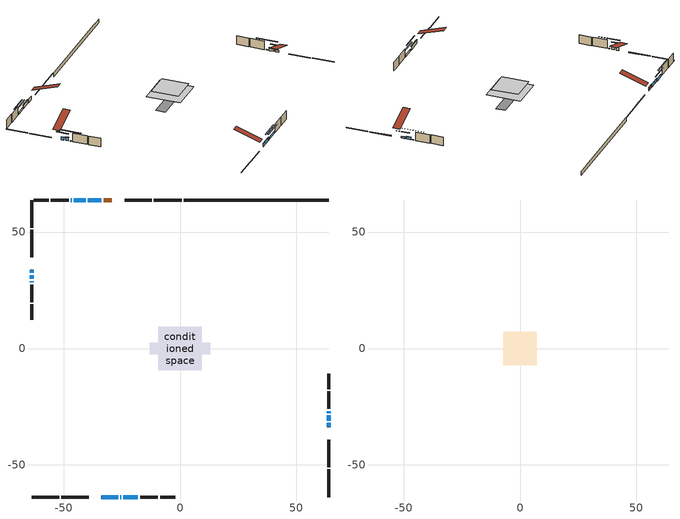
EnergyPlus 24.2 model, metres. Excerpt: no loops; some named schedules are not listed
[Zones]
conditioned space
 floor outside (Floor1 construction): -3.36,-3.36 -3.36,3.36 3.36,3.36 3.36,-3.36 z1.07
 floor adiabatic (AdiabaticFloorConstruction): -9.31,-9.31 -9.31,9.31 9.31,9.31 9.31,-9.31 z3.51
 floor foundation (Slab1 construction): -13.01,-2.53 -13.01,2.53 13.01,2.53 13.01,-2.53 z-1.22
 wall outside (RimJoist1 construction): 0.66,63.77 -11.23,63.77 / -63.77,-63.77 -51.88,-63.77 / -63.77,63.77 -63.77,51.88 / 63.77,-63.77 63.77,-51.88 z1.07:1.37
 wall outside (RimJoist2 construction): -12.16,63.77 -23.82,63.77 / -50.95,-63.77 -39.29,-63.77 / -63.77,50.95 -63.77,39.29 / 63.77,-50.95 63.77,-39.29 z1.07:1.37
 wall outside (AdiabaticWallConstruction 1): -29.4,63.77 -32.83,63.77 z1.07:3.1
 wall outside (AdiabaticWallConstruction): 63.77,-33.71 63.77,-31.9 z1.07:2.13; -63.77,33.71 -63.77,32.43 z1.07:2.56; 63.77,-30.97 63.77,-28.72 z1.07:2.38; -33.76,63.77 -39.53,63.77 z1.07:2.75; -33.71,-63.77 -26.53,-63.77 z1.07:2.74; -63.77,31.5 -63.77,29.91 z1.07:2.92; 63.77,-27.79 63.77,-26.9 / -63.77,28.98 -63.77,28.39 z1.07:1.41; -40.46,63.77 -45.64,63.77 z1.07:2.28; -46.57,63.77 -46.87,63.77 / -25.6,-63.77 -25.3,-63.77 z1.07:1.42; -24.38,-63.77 -18.05,-63.77 z1.07:2.3
 wall outside (Wall1 construction): -47.79,63.77 -55.43,63.77 / -17.12,-63.77 -9.49,-63.77 / -63.77,27.46 -63.77,19.83 / 63.77,-25.98 63.77,-18.35 z1.07:5.95
 wall outside (Wall2 construction): -56.35,63.77 -62.84,63.77 / -8.56,-63.77 -2.08,-63.77 / -63.77,18.9 -63.77,12.42 / 63.77,-17.42 63.77,-10.93 z1.07:5.95
 wall foundation (FoundationWall1 construction): 1.59,63.77,-1.22 1.59,63.77,1.07 57.55,63.77,1.07 57.55,63.77,0.96 63.77,63.77,0.96 63.77,63.77,-1.22
 window (WindowConstruction): 63.77,-33.71 63.77,-31.9 z1.07:2.12
 window (WindowConstruction 3): -63.77,33.71 -63.77,32.43 z1.07:2.56
 window (WindowConstruction 4): 63.77,-30.97 63.77,-28.72 z1.07:2.38
 window (WindowConstruction 5): -33.76,63.77 -39.53,63.77 z1.07:2.75
 window (WindowConstruction 6): -33.71,-63.77 -26.53,-63.77 z1.07:2.74
 window (WindowConstruction 7): -63.77,31.5 -63.77,29.91 z1.07:2.92
 window (WindowConstruction 8): 63.77,-27.79 63.77,-26.91 z1.07:1.41
 window (WindowConstruction 1): -40.46,63.77 -45.64,63.77 z1.07:2.28
 window (WindowConstruction 9): -46.57,63.77 -46.86,63.77 z1.07:1.41
 window (WindowConstruction 10): -25.6,-63.77 -25.31,-63.77 z1.07:1.41
 window (WindowConstruction 11): -63.77,28.98 -63.77,28.39 z1.07:1.41
 window (WindowConstruction 2): -24.38,-63.77 -18.05,-63.77 z1.07:2.3
 door (Door): -29.4,63.77 -32.83,63.77 z1.07:3.1
 ceiling adiabatic (AdiabaticFloorConstruction): 9.31,-9.31 9.31,9.31 -9.31,9.31 -9.31,-9.31 z3.51
attic - vented
 floor to conditioned space (Floor2 construction Reversed): -7.25,-7.25 -7.25,7.25 7.25,7.25 7.25,-7.25 z5.95
 roof outside (Roof1 construction): -28.47,63.77,5.95 -28.47,49.63,10.66 -24.75,49.63,10.66 -24.75,63.77,5.95; -34.64,-63.77,5.95 -34.64,-49.63,10.66 -38.36,-49.63,10.66 -38.36,-63.77,5.95; -63.77,34.64,5.95 -49.63,34.64,10.66 -49.63,38.36,10.66 -63.77,38.36,5.95; 63.77,-34.64,5.95 49.63,-34.64,10.66 49.63,-38.36,10.66 63.77,-38.36,5.95
shading: 63.77,-29.26 63.77,-36.35 64.18,-36.35 64.18,-29.26 z4.76; -63.77,29.79 -63.77,36.35 -64.18,36.35 -64.18,29.79 z5.2; 63.77,-28.52 63.77,-31.17 64.18,-31.17 64.18,-28.52 z2.58; -39.73,63.77 -33.56,63.77 -33.56,64.18 -39.73,64.18 z2.95; -26.33,-63.77 -33.91,-63.77 -33.91,-64.18 -26.33,-64.18 z2.94; -63.77,29.71 -63.77,31.7 -64.18,31.7 -64.18,29.71 z3.12; 63.77,-21.53 63.77,-33.17 64.18,-33.17 64.18,-21.53 z6.79; -48.28,63.77 -37.82,63.77 -37.82,64.18 -48.28,64.18 z4.92; -52.24,63.77 -41.19,63.77 -41.19,64.18 -52.24,64.18 z6.79; -19.93,-63.77 -30.98,-63.77 -30.98,-64.18 -19.93,-64.18 z6.79; -63.77,23.01 -63.77,34.36 -64.18,34.36 -64.18,23.01 z6.79; -15.41,-63.77 -27.02,-63.77 -27.02,-64.18 -15.41,-64.18 z4.94
[Building]
Building 1: Terrain=Suburbs
[Site:Location]
Toronto Intl AP_ON: Latitude {deg}=43.68; Longitude {deg}=-79.63; Time Zone {hr}=-5; Elevation {m}=173; Keep Site Location Information=Yes
[Site:GroundTemperature:Shallow]
4.59119, 2.66285, 2.50842, 3.42352, 7.09712, 10.7536, 13.9236, 15.9317, 16.1023, 14.4691, 11.3799, 7.83558
[Site:WaterMainsTemperature]
Calculation Method=Schedule; Temperature Schedule=mains temperature schedule
[Material] Roughness=Rough; Thermal Absorptance=0.9
Name | Thickness {m} | Conductivity {W/m-K} | Density {kg/m3} | Specific Heat {J/kg-K} | Solar Absorptance | Visible Absorptance
asphalt or fiberglass shingles | 0.00635 | 0.162714 | 1121.4 | 1465.45 | 0.4 | 0.4
ceiling loosefill ins | 0.169333 | 0.0480833 | 16.02 | 1046.75 | 0.7 | 0.7
ceiling stud and cavity | 0.1397 | 0.136788 | 65.682 | 1177.47 | 0.7 | 0.7
concrete 4.0 in. | 0.1016 | 1.803125 | 2242.8 | 837.4 | 0.7 | 0.7
concrete 8.0 in. | 0.2032 | 1.803125 | 2242.8 | 837.4 | 0.7 | 0.7
door material | 0.04445 | 0.053851 | 512.64 | 1214.23 | 0.7 | 0.7
exterior vertical ins | 0.0457286 | 0.029427 | 32.04 | 1214.23 | 0.7 | 0.7
floor covering | 0.0127 | 0.0433444 | 54.468 | 1339.84 | 0.6 | 0.6
floor rigid ins | 0.103632 | 0.029427 | 32.04 | 1214.23 | 0.7 | 0.7
floor rigid ins 1; wall rigid ins 1 | 0.512978 | 0.029427 | 32.04 | 1214.23 | 0.7 | 0.7
floor stud and cavity | 0.1397 | 0.1429 | 92.3553 | 1139.71 | 0.7 | 0.7
floor stud and cavity 1 | 0.1397 | 1.75129 | 37.0049 | 1207.88 | 0.7 | 0.7
furniture material conditioned space 1 | 0.1524 | 0.115458 | 640.8 | 1214.23 | 0.6 | 0.6
gypsum board | 0.0127 | 0.160291 | 801 | 837.4 | 0.6 | 0.6
gypsum board 1 | 0.0127 | 0.160291 | 801 | 837.4 | 0.7 | 0.7
osb sheathing 0.5 in. | 0.0127 | 0.115458 | 512.64 | 1214.23 | 0.7 | 0.7
osb sheathing 0.75 in. | 0.01905 | 0.115458 | 512.64 | 1214.23 | 0.7 | 0.7
osb sheathing 2.0 in. | 0.0508 | 0.115458 | 512.64 | 1214.23 | 0.7 | 0.7
rim joist rigid ins; wall rigid ins | 0.051816 | 0.029427 | 32.04 | 1214.23 | 0.7 | 0.7
rim joist stud and cavity | 0.0508 | 0.0451784 | 125.044 | 1163.47 | 0.6 | 0.6
rim joist stud and cavity 1 | 0.0508 | 0.0346098 | 125.044 | 1163.47 | 0.6 | 0.6
wall stud and cavity | 0.1397 | 0.152869 | 139.0536 | 1170.24 | 0.7 | 0.7
wall stud and cavity 1 | 0.1397 | 0.155567 | 139.0536 | 1170.24 | 0.7 | 0.7
wall stud and cavity 2 | 0.0889 | 0.380278 | 52.3479 | 1209.89 | 0.7 | 0.7
wall stud and cavity 3 | 0.0889 | 0.391764 | 83.0341 | 1211.67 | 0.7 | 0.7
wood siding | 0.0254 | 0.102417 | 544.68 | 1172.36 | 0.4 | 0.4
wood siding 1; wood siding 2; wood siding 3 | 0.0254 | 0.102417 | 544.68 | 1172.36 | 0.7 | 0.7
[WindowMaterial:SimpleGlazingSystem]
Name | U-Factor {W/m2-K} | Solar Heat Gain Coefficient
WindowMaterial | 2.94348 | 0.64
WindowMaterial 1 | 2.92871 | 0.66
WindowMaterial 2 | 2.927009 | 0.66
WindowMaterial 3 | 2.90941 | 0.68
WindowMaterial 4 | 2.921331 | 0.67
WindowMaterial 5 | 2.89919 | 0.69
WindowMaterial 6 | 2.89181 | 0.69
WindowMaterial 7 | 3.07123 | 0.43
[Construction]
AdiabaticFloorConstruction: floor stud and cavity 1, floor rigid ins 1, osb sheathing 0.75 in., floor covering
AdiabaticWallConstruction: wood siding 2, wall rigid ins 1, wall stud and cavity 2, gypsum board
AdiabaticWallConstruction 1: wood siding 3, wall rigid ins 1, wall stud and cavity 2, gypsum board
Door: door material
Floor1 construction: floor stud and cavity, floor rigid ins, osb sheathing 0.75 in., floor covering
Floor2 construction Reversed: gypsum board, ceiling stud and cavity, ceiling loosefill ins
FoundationWall1 construction: concrete 8.0 in., gypsum board 1
furniture construction conditioned space 1: furniture material conditioned space 1
PartitionWallConstruction: gypsum board, wall stud and cavity 3, gypsum board
RimJoist1 construction: wood siding 1, osb sheathing 2.0 in., rim joist stud and cavity
RimJoist2 construction: wood siding 1, rim joist rigid ins, osb sheathing 2.0 in., rim joist stud and cavity 1
Roof1 construction: asphalt or fiberglass shingles
Slab1 construction: concrete 4.0 in.
Wall1 construction: wood siding, wall rigid ins, osb sheathing 0.5 in., wall stud and cavity, gypsum board
Wall2 construction: wood siding, wall rigid ins, osb sheathing 0.5 in., wall stud and cavity 1, gypsum board
WindowConstruction: WindowMaterial
WindowConstruction 1: WindowMaterial 1
WindowConstruction 10; WindowConstruction 11; WindowConstruction 8; WindowConstruction 9: WindowMaterial 7
WindowConstruction 2: WindowMaterial 2
WindowConstruction 3: WindowMaterial 3
WindowConstruction 4: WindowMaterial 4
WindowConstruction 5; WindowConstruction 6: WindowMaterial 5
WindowConstruction 7: WindowMaterial 6
[Zone] Multiplier=1; Part of Total Floor Area=Yes
Name | Volume {m3}
attic - vented | 160.986
conditioned space | 1271.1
[Space]
Name | Zone | Volume {m3}
attic - vented 1 | attic - vented | 160.986
conditioned space 1 | conditioned space | 1271.1
[ZoneInfiltration:EffectiveLeakageArea]
infil attic - vented 1: Zone or Space=attic - vented 1; Schedule=Always On Discrete; Effective Air Leakage Area {cm2}=8711.17; Stack Coefficient=0.000327574; Wind Coefficient=1.22285e-05
[ZoneMixing]
whole house fan mix: Zone or Space=attic - vented; Schedule=Always On Continuous; Design Flow Rate Calculation Method=Flow/Zone; Design Flow Rate {m3/s}=0; Source Zone or Space=conditioned space
[SurfaceProperty:ExposedFoundationPerimeter]
Slab1: Exposed Perimeter Calculation Method=TotalExposedPerimeter; Total Exposed Perimeter {m}=62.18
[InternalMass] Zone or ZoneList=conditioned space; Space or SpaceList=conditioned space 1
Name | Construction | Surface Area {m2}
furniture mass conditioned space 1 | furniture construction conditioned space 1 | 209.588
partition wall mass | PartitionWallConstruction | 523.97
[Lights]
interior lighting: Zone or ZoneList or Space or SpaceList=conditioned space 1; Schedule=interior lighting schedule; Design Level Calculation Method=LightingLevel; Lighting Level {W}=343.2; Return Air Fraction=0; Fraction Radiant=0.6; Fraction Visible=0.2; Fraction Replaceable=1
[People]
occupants: Zone or ZoneList or Space or SpaceList=conditioned space 1; Number of People Schedule=occupants schedule; Number of People Calculation Method=People; Number of People=3; Fraction Radiant=0.314171; Sensible Heat Fraction=0.56303; Activity Level Schedule=occupants activity schedule; Carbon Dioxide Generation Rate {m3/s-W}=0; Enable ASHRAE 55 Comfort Warnings=No; Mean Radiant Temperature Calculation Type=EnclosureAveraged
[ElectricEquipment] Zone or ZoneList or Space or SpaceList=conditioned space 1; Design Level Calculation Method=EquipmentLevel
Name | Schedule | Design Level {W} | Fraction Latent | Fraction Radiant | Fraction Lost
clothes dryer | clothes dryer schedule | 140.772 | 0.015 | 0.081 | 0.85
clothes washer | clothes washer schedule | 32.1985 | 0.03 | 0.162 | 0.7
cooking range | cooking range schedule | 215.147 | 0.08 | 0.432 | 0.2
dishwasher | dishwasher schedule | 66.8632 | 0.3 | 0.18 | 0.4
fridge | fridge schedule | 72.9452 | 0 | 0.6 | 0
mech vent house fan | mech vent house fan schedule | 0 | 0 | 0 | 1
mech vent house fan cfis | mech vent house fan cfis schedule | 0 | 0 | 0 | 0
misc plug loads | misc plug loads schedule | 494.7 | 0.045 | 0.513 | 0.1
whole house fan | Always On Discrete | 0 | 0 | 0 | 1
[OtherEquipment] Zone or ZoneList or Space or SpaceList=conditioned space 1; Design Level Calculation Method=EquipmentLevel
Name | Fuel Type | Schedule | Design Level {W} | Fraction Latent | Fraction Radiant | Fraction Lost
clothes dryer 1 | Electricity | clothes dryer schedule | 0 | 0.015 | 0.081 | 0.85
cooking range 1 | Electricity | cooking range schedule | 0 | 0.08 | 0.432 | 0.2
general water use latent | None | general water use schedule | 62.594 | 1 | 0 | 0
general water use sensible | None | general water use schedule | -61.6891 | 0 | 0.6 | 0
mech vent house fan latent load | None | Always On Discrete | 0 | 1 | 0 | 0
mech vent house fan sensible load | None | Always On Discrete | 0 | 0 | 0 | 0
water heater energy adjustment1 | NaturalGas | Always On Discrete | 0.01 | 0 | 0 | 1
[ZoneInfiltration:DesignFlowRate] Zone or ZoneList or Space or SpaceList=conditioned space 1; Schedule=Always On Discrete; Design Flow Rate Calculation Method=Flow/Zone; Design Flow Rate {m3/s}=0
infil flow; natural vent flow; whole house fan flow
[Foundation:Kiva]
Foundation Kiva 1: Initial Indoor Air Temperature {C}=18; Wall Height Above Grade {m}=1.07; Wall Depth Below Slab {m}=0.2032; Custom Block Material Name 1=exterior vertical ins; Custom Block Depth 1 {m}=2.28999; Custom Block X Position 1 {m}=0.2159; Custom Block Z Position 1 {m}=0
[Foundation:Kiva:Settings]
Soil Conductivity {W/m-K}=0.849921; Soil Density {kg/m3}=1842.3; Soil Specific Heat {J/kg-K}=418.7; Ground Solar Absorptivity=0.9; Ground Thermal Absorptivity=0.9; Ground Surface Roughness {m}=0.03; Far-Field Width {m}=40; Deep-Ground Boundary Condition=ZeroFlux; Deep-Ground Depth {m}=40; Minimum Cell Dimension {m}=0.2; Maximum Cell Growth Coefficient=3; Simulation Timestep=Timestep
[Exterior:Lights]
exterior lighting: Schedule=exterior lighting schedule; Design Level {W}=75.6
[Schedule:Constant]
Name | Hourly Value
Always On Continuous; mech vent house fan schedule; mech vent house fan cfis schedule; Always On Discrete | 1
occupants activity schedule | 117.228
fridge schedule | 0
[Schedule:Week:Daily]
interior lighting schedule Week Rule - Jan1-Jan27: interior lighting schedule day, interior lighting schedule day, interior lighting schedule day, interior lighting schedule day, interior lighting schedule day, interior lighting schedule day, interior lighting schedule day, interior lighting schedule default day, interior lighting schedule default day, interior lighting schedule default day, interior lighting schedule default day, interior lighting schedule default day
interior lighting schedule Week Rule - Jan28-Feb3: interior lighting schedule day, interior lighting schedule day, interior lighting schedule day, interior lighting schedule day, interior lighting schedule day 1, interior lighting schedule day 1, interior lighting schedule day 1, interior lighting schedule default day, interior lighting schedule default day, interior lighting schedule default day, interior lighting schedule default day, interior lighting schedule default day
interior lighting schedule Week Rule - Feb4-Feb24: interior lighting schedule day 1, interior lighting schedule day 1, interior lighting schedule day 1, interior lighting schedule day 1, interior lighting schedule day 1, interior lighting schedule day 1, interior lighting schedule day 1, interior lighting schedule default day, interior lighting schedule default day, interior lighting schedule default day, interior lighting schedule default day, interior lighting schedule default day
interior lighting schedule Week Rule - Feb25-Mar3: interior lighting schedule day 1, interior lighting schedule day 1, interior lighting schedule day 1, interior lighting schedule day 1, interior lighting schedule day 2, interior lighting schedule day 2, interior lighting schedule day 2, interior lighting schedule default day, interior lighting schedule default day, interior lighting schedule default day, interior lighting schedule default day, interior lighting schedule default day
interior lighting schedule Week Rule - Mar4-Mar31: interior lighting schedule day 2, interior lighting schedule day 2, interior lighting schedule day 2, interior lighting schedule day 2, interior lighting schedule day 2, interior lighting schedule day 2, interior lighting schedule day 2, interior lighting schedule default day, interior lighting schedule default day, interior lighting schedule default day, interior lighting schedule default day, interior lighting schedule default day
interior lighting schedule Week Rule - Apr1-Apr28: interior lighting schedule day 3, interior lighting schedule day 3, interior lighting schedule day 3, interior lighting schedule day 3, interior lighting schedule day 3, interior lighting schedule day 3, interior lighting schedule day 3, interior lighting schedule default day, interior lighting schedule default day, interior lighting schedule default day, interior lighting schedule default day, interior lighting schedule default day
interior lighting schedule Week Rule - Apr29-May5: interior lighting schedule day 3, interior lighting schedule day 3, interior lighting schedule day 4, interior lighting schedule day 4, interior lighting schedule day 4, interior lighting schedule day 4, interior lighting schedule day 4, interior lighting schedule default day, interior lighting schedule default day, interior lighting schedule default day, interior lighting schedule default day, interior lighting schedule default day
interior lighting schedule Week Rule - May6-May26: interior lighting schedule day 4, interior lighting schedule day 4, interior lighting schedule day 4, interior lighting schedule day 4, interior lighting schedule day 4, interior lighting schedule day 4, interior lighting schedule day 4, interior lighting schedule default day, interior lighting schedule default day, interior lighting schedule default day, interior lighting schedule default day, interior lighting schedule default day
interior lighting schedule Week Rule - May27-Jun2: interior lighting schedule day 4, interior lighting schedule day 4, interior lighting schedule day 4, interior lighting schedule day 4, interior lighting schedule day 4, interior lighting schedule day 5, interior lighting schedule day 5, interior lighting schedule default day, interior lighting schedule default day, interior lighting schedule default day, interior lighting schedule default day, interior lighting schedule default day
interior lighting schedule Week Rule - Jun3-Jun30: interior lighting schedule day 5, interior lighting schedule day 5, interior lighting schedule day 5, interior lighting schedule day 5, interior lighting schedule day 5, interior lighting schedule day 5, interior lighting schedule day 5, interior lighting schedule default day, interior lighting schedule default day, interior lighting schedule default day, interior lighting schedule default day, interior lighting schedule default day
interior lighting schedule Week Rule - Jul1-Jul28: interior lighting schedule day 6, interior lighting schedule day 6, interior lighting schedule day 6, interior lighting schedule day 6, interior lighting schedule day 6, interior lighting schedule day 6, interior lighting schedule day 6, interior lighting schedule default day, interior lighting schedule default day, interior lighting schedule default day, interior lighting schedule default day, interior lighting schedule default day
interior lighting schedule Week Rule - Jul29-Aug4: interior lighting schedule day 6, interior lighting schedule day 6, interior lighting schedule day 6, interior lighting schedule day 7, interior lighting schedule day 7, interior lighting schedule day 7, interior lighting schedule day 7, interior lighting schedule default day, interior lighting schedule default day, interior lighting schedule default day, interior lighting schedule default day, interior lighting schedule default day
interior lighting schedule Week Rule - Aug5-Aug25: interior lighting schedule day 7, interior lighting schedule day 7, interior lighting schedule day 7, interior lighting schedule day 7, interior lighting schedule day 7, interior lighting schedule day 7, interior lighting schedule day 7, interior lighting schedule default day, interior lighting schedule default day, interior lighting schedule default day, interior lighting schedule default day, interior lighting schedule default day
interior lighting schedule Week Rule - Aug26-Sep1: interior lighting schedule day 7, interior lighting schedule day 7, interior lighting schedule day 7, interior lighting schedule day 7, interior lighting schedule day 7, interior lighting schedule day 7, interior lighting schedule day 8, interior lighting schedule default day, interior lighting schedule default day, interior lighting schedule default day, interior lighting schedule default day, interior lighting schedule default day
interior lighting schedule Week Rule - Sep2-Sep29: interior lighting schedule day 8, interior lighting schedule day 8, interior lighting schedule day 8, interior lighting schedule day 8, interior lighting schedule day 8, interior lighting schedule day 8, interior lighting schedule day 8, interior lighting schedule default day, interior lighting schedule default day, interior lighting schedule default day, interior lighting schedule default day, interior lighting schedule default day
interior lighting schedule Week Rule - Sep30-Oct6: interior lighting schedule day 8, interior lighting schedule day 9, interior lighting schedule day 9, interior lighting schedule day 9, interior lighting schedule day 9, interior lighting schedule day 9, interior lighting schedule day 9, interior lighting schedule default day, interior lighting schedule default day, interior lighting schedule default day, interior lighting schedule default day, interior lighting schedule default day
interior lighting schedule Week Rule - Oct7-Oct27: interior lighting schedule day 9, interior lighting schedule day 9, interior lighting schedule day 9, interior lighting schedule day 9, interior lighting schedule day 9, interior lighting schedule day 9, interior lighting schedule day 9, interior lighting schedule default day, interior lighting schedule default day, interior lighting schedule default day, interior lighting schedule default day, interior lighting schedule default day
interior lighting schedule Week Rule - Oct28-Nov3: interior lighting schedule day 9, interior lighting schedule day 9, interior lighting schedule day 9, interior lighting schedule day 9, interior lighting schedule day 10, interior lighting schedule day 10, interior lighting schedule day 10, interior lighting schedule default day, interior lighting schedule default day, interior lighting schedule default day, interior lighting schedule default day, interior lighting schedule default day
interior lighting schedule Week Rule - Nov4-Nov24: interior lighting schedule day 10, interior lighting schedule day 10, interior lighting schedule day 10, interior lighting schedule day 10, interior lighting schedule day 10, interior lighting schedule day 10, interior lighting schedule day 10, interior lighting schedule default day, interior lighting schedule default day, interior lighting schedule default day, interior lighting schedule default day, interior lighting schedule default day
interior lighting schedule Week Rule - Nov25-Dec1: interior lighting schedule day 10, interior lighting schedule day 10, interior lighting schedule day 10, interior lighting schedule day 10, interior lighting schedule day 10, interior lighting schedule day 10, interior lighting schedule day 11, interior lighting schedule default day, interior lighting schedule default day, interior lighting schedule default day, interior lighting schedule default day, interior lighting schedule default day
interior lighting schedule Week Rule - Dec2-Dec31: interior lighting schedule day 11, interior lighting schedule day 11, interior lighting schedule day 11, interior lighting schedule day 11, interior lighting schedule day 11, interior lighting schedule day 11, interior lighting schedule day 11, interior lighting schedule default day, interior lighting schedule default day, interior lighting schedule default day, interior lighting schedule default day, interior lighting schedule default day
occupants schedule Week Rule - Jan1-Dec31: occupants schedule day, occupants schedule day, occupants schedule day, occupants schedule day, occupants schedule day, occupants schedule day, occupants schedule day, occupants schedule default day, occupants schedule default day, occupants schedule default day, occupants schedule default day, occupants schedule default day
clothes dryer schedule Week Rule - Jan1-Dec31: clothes dryer schedule day, clothes dryer schedule day, clothes dryer schedule day, clothes dryer schedule day, clothes dryer schedule day, clothes dryer schedule day, clothes dryer schedule day, clothes dryer schedule default day, clothes dryer schedule default day, clothes dryer schedule default day, clothes dryer schedule default day, clothes dryer schedule default day
clothes washer schedule Week Rule - Jan1-Dec31: clothes washer schedule day, clothes washer schedule day, clothes washer schedule day, clothes washer schedule day, clothes washer schedule day, clothes washer schedule day, clothes washer schedule day, clothes washer schedule default day, clothes washer schedule default day, clothes washer schedule default day, clothes washer schedule default day, clothes washer schedule default day
cooking range schedule Week Rule - Jan1-Dec31: cooking range schedule day, cooking range schedule day, cooking range schedule day, cooking range schedule day, cooking range schedule day, cooking range schedule day, cooking range schedule day, cooking range schedule default day, cooking range schedule default day, cooking range schedule default day, cooking range schedule default day, cooking range schedule default day
dishwasher schedule Week Rule - Jan1-Dec31: dishwasher schedule day, dishwasher schedule day, dishwasher schedule day, dishwasher schedule day, dishwasher schedule day, dishwasher schedule day, dishwasher schedule day, dishwasher schedule default day, dishwasher schedule default day, dishwasher schedule default day, dishwasher schedule default day, dishwasher schedule default day
misc plug loads schedule Week Rule - Jan1-Dec31: misc plug loads schedule day, misc plug loads schedule day, misc plug loads schedule day, misc plug loads schedule day, misc plug loads schedule day, misc plug loads schedule day, misc plug loads schedule day, misc plug loads schedule default day, misc plug loads schedule default day, misc plug loads schedule default day, misc plug loads schedule default day, misc plug loads schedule default day
general water use schedule Week Rule - Jan1-Dec31: general water use schedule day, general water use schedule day, general water use schedule day, general water use schedule day, general water use schedule day, general water use schedule day, general water use schedule day, general water use schedule default day, general water use schedule default day, general water use schedule default day, general water use schedule default day, general water use schedule default day
exterior lighting schedule Week Rule - Jan1-Jan27: exterior lighting schedule day, exterior lighting schedule day, exterior lighting schedule day, exterior lighting schedule day, exterior lighting schedule day, exterior lighting schedule day, exterior lighting schedule day, exterior lighting schedule default day, exterior lighting schedule default day, exterior lighting schedule default day, exterior lighting schedule default day, exterior lighting schedule default day
exterior lighting schedule Week Rule - Jan28-Feb3: exterior lighting schedule day, exterior lighting schedule day, exterior lighting schedule day, exterior lighting schedule day, exterior lighting schedule day 1, exterior lighting schedule day 1, exterior lighting schedule day 1, exterior lighting schedule default day, exterior lighting schedule default day, exterior lighting schedule default day, exterior lighting schedule default day, exterior lighting schedule default day
exterior lighting schedule Week Rule - Feb4-Feb24: exterior lighting schedule day 1, exterior lighting schedule day 1, exterior lighting schedule day 1, exterior lighting schedule day 1, exterior lighting schedule day 1, exterior lighting schedule day 1, exterior lighting schedule day 1, exterior lighting schedule default day, exterior lighting schedule default day, exterior lighting schedule default day, exterior lighting schedule default day, exterior lighting schedule default day
exterior lighting schedule Week Rule - Feb25-Mar3: exterior lighting schedule day 1, exterior lighting schedule day 1, exterior lighting schedule day 1, exterior lighting schedule day 1, exterior lighting schedule day 2, exterior lighting schedule day 2, exterior lighting schedule day 2, exterior lighting schedule default day, exterior lighting schedule default day, exterior lighting schedule default day, exterior lighting schedule default day, exterior lighting schedule default day
exterior lighting schedule Week Rule - Mar4-Mar31: exterior lighting schedule day 2, exterior lighting schedule day 2, exterior lighting schedule day 2, exterior lighting schedule day 2, exterior lighting schedule day 2, exterior lighting schedule day 2, exterior lighting schedule day 2, exterior lighting schedule default day, exterior lighting schedule default day, exterior lighting schedule default day, exterior lighting schedule default day, exterior lighting schedule default day
exterior lighting schedule Week Rule - Apr1-Apr28: exterior lighting schedule day 3, exterior lighting schedule day 3, exterior lighting schedule day 3, exterior lighting schedule day 3, exterior lighting schedule day 3, exterior lighting schedule day 3, exterior lighting schedule day 3, exterior lighting schedule default day, exterior lighting schedule default day, exterior lighting schedule default day, exterior lighting schedule default day, exterior lighting schedule default day
exterior lighting schedule Week Rule - Apr29-May5: exterior lighting schedule day 3, exterior lighting schedule day 3, exterior lighting schedule day 4, exterior lighting schedule day 4, exterior lighting schedule day 4, exterior lighting schedule day 4, exterior lighting schedule day 4, exterior lighting schedule default day, exterior lighting schedule default day, exterior lighting schedule default day, exterior lighting schedule default day, exterior lighting schedule default day
exterior lighting schedule Week Rule - May6-May26: exterior lighting schedule day 4, exterior lighting schedule day 4, exterior lighting schedule day 4, exterior lighting schedule day 4, exterior lighting schedule day 4, exterior lighting schedule day 4, exterior lighting schedule day 4, exterior lighting schedule default day, exterior lighting schedule default day, exterior lighting schedule default day, exterior lighting schedule default day, exterior lighting schedule default day
exterior lighting schedule Week Rule - May27-Jun2: exterior lighting schedule day 4, exterior lighting schedule day 4, exterior lighting schedule day 4, exterior lighting schedule day 4, exterior lighting schedule day 4, exterior lighting schedule day 5, exterior lighting schedule day 5, exterior lighting schedule default day, exterior lighting schedule default day, exterior lighting schedule default day, exterior lighting schedule default day, exterior lighting schedule default day
exterior lighting schedule Week Rule - Jun3-Jun30: exterior lighting schedule day 5, exterior lighting schedule day 5, exterior lighting schedule day 5, exterior lighting schedule day 5, exterior lighting schedule day 5, exterior lighting schedule day 5, exterior lighting schedule day 5, exterior lighting schedule default day, exterior lighting schedule default day, exterior lighting schedule default day, exterior lighting schedule default day, exterior lighting schedule default day
exterior lighting schedule Week Rule - Jul1-Jul28: exterior lighting schedule day 6, exterior lighting schedule day 6, exterior lighting schedule day 6, exterior lighting schedule day 6, exterior lighting schedule day 6, exterior lighting schedule day 6, exterior lighting schedule day 6, exterior lighting schedule default day, exterior lighting schedule default day, exterior lighting schedule default day, exterior lighting schedule default day, exterior lighting schedule default day
exterior lighting schedule Week Rule - Jul29-Aug4: exterior lighting schedule day 6, exterior lighting schedule day 6, exterior lighting schedule day 6, exterior lighting schedule day 7, exterior lighting schedule day 7, exterior lighting schedule day 7, exterior lighting schedule day 7, exterior lighting schedule default day, exterior lighting schedule default day, exterior lighting schedule default day, exterior lighting schedule default day, exterior lighting schedule default day
exterior lighting schedule Week Rule - Aug5-Aug25: exterior lighting schedule day 7, exterior lighting schedule day 7, exterior lighting schedule day 7, exterior lighting schedule day 7, exterior lighting schedule day 7, exterior lighting schedule day 7, exterior lighting schedule day 7, exterior lighting schedule default day, exterior lighting schedule default day, exterior lighting schedule default day, exterior lighting schedule default day, exterior lighting schedule default day
exterior lighting schedule Week Rule - Aug26-Sep1: exterior lighting schedule day 7, exterior lighting schedule day 7, exterior lighting schedule day 7, exterior lighting schedule day 7, exterior lighting schedule day 7, exterior lighting schedule day 7, exterior lighting schedule day 8, exterior lighting schedule default day, exterior lighting schedule default day, exterior lighting schedule default day, exterior lighting schedule default day, exterior lighting schedule default day
exterior lighting schedule Week Rule - Sep2-Sep29: exterior lighting schedule day 8, exterior lighting schedule day 8, exterior lighting schedule day 8, exterior lighting schedule day 8, exterior lighting schedule day 8, exterior lighting schedule day 8, exterior lighting schedule day 8, exterior lighting schedule default day, exterior lighting schedule default day, exterior lighting schedule default day, exterior lighting schedule default day, exterior lighting schedule default day
exterior lighting schedule Week Rule - Sep30-Oct6: exterior lighting schedule day 8, exterior lighting schedule day 9, exterior lighting schedule day 9, exterior lighting schedule day 9, exterior lighting schedule day 9, exterior lighting schedule day 9, exterior lighting schedule day 9, exterior lighting schedule default day, exterior lighting schedule default day, exterior lighting schedule default day, exterior lighting schedule default day, exterior lighting schedule default day
exterior lighting schedule Week Rule - Oct7-Oct27: exterior lighting schedule day 9, exterior lighting schedule day 9, exterior lighting schedule day 9, exterior lighting schedule day 9, exterior lighting schedule day 9, exterior lighting schedule day 9, exterior lighting schedule day 9, exterior lighting schedule default day, exterior lighting schedule default day, exterior lighting schedule default day, exterior lighting schedule default day, exterior lighting schedule default day
exterior lighting schedule Week Rule - Oct28-Nov3: exterior lighting schedule day 9, exterior lighting schedule day 9, exterior lighting schedule day 9, exterior lighting schedule day 9, exterior lighting schedule day 10, exterior lighting schedule day 10, exterior lighting schedule day 10, exterior lighting schedule default day, exterior lighting schedule default day, exterior lighting schedule default day, exterior lighting schedule default day, exterior lighting schedule default day
exterior lighting schedule Week Rule - Nov4-Nov24: exterior lighting schedule day 10, exterior lighting schedule day 10, exterior lighting schedule day 10, exterior lighting schedule day 10, exterior lighting schedule day 10, exterior lighting schedule day 10, exterior lighting schedule day 10, exterior lighting schedule default day, exterior lighting schedule default day, exterior lighting schedule default day, exterior lighting schedule default day, exterior lighting schedule default day
exterior lighting schedule Week Rule - Nov25-Dec1: exterior lighting schedule day 10, exterior lighting schedule day 10, exterior lighting schedule day 10, exterior lighting schedule day 10, exterior lighting schedule day 10, exterior lighting schedule day 10, exterior lighting schedule day 11, exterior lighting schedule default day, exterior lighting schedule default day, exterior lighting schedule default day, exterior lighting schedule default day, exterior lighting schedule default day
exterior lighting schedule Week Rule - Dec2-Dec31: exterior lighting schedule day 11, exterior lighting schedule day 11, exterior lighting schedule day 11, exterior lighting schedule day 11, exterior lighting schedule day 11, exterior lighting schedule day 11, exterior lighting schedule day 11, exterior lighting schedule default day, exterior lighting schedule default day, exterior lighting schedule default day, exterior lighting schedule default day, exterior lighting schedule default day
[Schedule:Year]
interior lighting schedule: interior lighting schedule Week Rule - Jan1-Jan27, 1, 1, 1, 27, interior lighting schedule Week Rule - Jan28-Feb3, 1, 28, 2, 3, interior lighting schedule Week Rule - Feb4-Feb24, 2, 4, 2, 24, interior lighting schedule Week Rule - Feb25-Mar3, 2, 25, 3, 3, interior lighting schedule Week Rule - Mar4-Mar31, 3, 4, 3, 31, interior lighting schedule Week Rule - Apr1-Apr28, 4, 1, 4, 28, interior lighting schedule Week Rule - Apr29-May5, 4, 29, 5, 5, interior lighting schedule Week Rule - May6-May26, 5, 6, 5, 26, interior lighting schedule Week Rule - May27-Jun2, 5, 27, 6, 2, interior lighting schedule Week Rule - Jun3-Jun30, 6, 3, 6, 30, interior lighting schedule Week Rule - Jul1-Jul28, 7, 1, 7, 28, interior lighting schedule Week Rule - Jul29-Aug4, 7, 29, 8, 4, interior lighting schedule Week Rule - Aug5-Aug25, 8, 5, 8, 25, interior lighting schedule Week Rule - Aug26-Sep1, 8, 26, 9, 1, interior lighting schedule Week Rule - Sep2-Sep29, 9, 2, 9, 29, interior lighting schedule Week Rule - Sep30-Oct6, 9, 30, 10, 6, interior lighting schedule Week Rule - Oct7-Oct27, 10, 7, 10, 27, interior lighting schedule Week Rule - Oct28-Nov3, 10, 28, 11, 3, interior lighting schedule Week Rule - Nov4-Nov24, 11, 4, 11, 24, interior lighting schedule Week Rule - Nov25-Dec1, 11, 25, 12, 1, interior lighting schedule Week Rule - Dec2-Dec31, 12, 2, 12, 31
occupants schedule: occupants schedule Week Rule - Jan1-Dec31, 1, 1, 12, 31
clothes dryer schedule: clothes dryer schedule Week Rule - Jan1-Dec31, 1, 1, 12, 31
clothes washer schedule: clothes washer schedule Week Rule - Jan1-Dec31, 1, 1, 12, 31
cooking range schedule: cooking range schedule Week Rule - Jan1-Dec31, 1, 1, 12, 31
dishwasher schedule: dishwasher schedule Week Rule - Jan1-Dec31, 1, 1, 12, 31
misc plug loads schedule: misc plug loads schedule Week Rule - Jan1-Dec31, 1, 1, 12, 31
general water use schedule: general water use schedule Week Rule - Jan1-Dec31, 1, 1, 12, 31
exterior lighting schedule: exterior lighting schedule Week Rule - Jan1-Jan27, 1, 1, 1, 27, exterior lighting schedule Week Rule - Jan28-Feb3, 1, 28, 2, 3, exterior lighting schedule Week Rule - Feb4-Feb24, 2, 4, 2, 24, exterior lighting schedule Week Rule - Feb25-Mar3, 2, 25, 3, 3, exterior lighting schedule Week Rule - Mar4-Mar31, 3, 4, 3, 31, exterior lighting schedule Week Rule - Apr1-Apr28, 4, 1, 4, 28, exterior lighting schedule Week Rule - Apr29-May5, 4, 29, 5, 5, exterior lighting schedule Week Rule - May6-May26, 5, 6, 5, 26, exterior lighting schedule Week Rule - May27-Jun2, 5, 27, 6, 2, exterior lighting schedule Week Rule - Jun3-Jun30, 6, 3, 6, 30, exterior lighting schedule Week Rule - Jul1-Jul28, 7, 1, 7, 28, exterior lighting schedule Week Rule - Jul29-Aug4, 7, 29, 8, 4, exterior lighting schedule Week Rule - Aug5-Aug25, 8, 5, 8, 25, exterior lighting schedule Week Rule - Aug26-Sep1, 8, 26, 9, 1, exterior lighting schedule Week Rule - Sep2-Sep29, 9, 2, 9, 29, exterior lighting schedule Week Rule - Sep30-Oct6, 9, 30, 10, 6, exterior lighting schedule Week Rule - Oct7-Oct27, 10, 7, 10, 27, exterior lighting schedule Week Rule - Oct28-Nov3, 10, 28, 11, 3, exterior lighting schedule Week Rule - Nov4-Nov24, 11, 4, 11, 24, exterior lighting schedule Week Rule - Nov25-Dec1, 11, 25, 12, 1, exterior lighting schedule Week Rule - Dec2-Dec31, 12, 2, 12, 31
[Schedule:Compact]
mains temperature schedule: Through: 01/01, For: AllDays, Until: 24:00, 8.43722, Through: 01/02, For: AllDays, Until: 24:00, 8.37111, Through: 01/03, For: AllDays, Until: 24:00, 8.30611, Through: 01/04, For: AllDays, Until: 24:00, 8.24222, Through: 01/05, For: AllDays, Until: 24:00, 8.17944, Through: 01/06, For: AllDays, Until: 24:00, 8.11833, Through: 01/07, For: AllDays, Until: 24:00, 8.05833, Through: 01/08, For: AllDays, Until: 24:00, 7.99944, Through: 01/09, For: AllDays, Until: 24:00, 7.94222, Through: 01/10, For: AllDays, Until: 24:00, 7.88611, Through: 01/11, For: AllDays, Until: 24:00, 7.83167, Through: 01/12, For: AllDays, Until: 24:00, 7.77833, Through: 01/13, For: AllDays, Until: 24:00, 7.72611, Through: 01/14, For: AllDays, Until: 24:00, 7.67556, Through: 01/15, For: AllDays, Until: 24:00, 7.62667, Through: 01/16, For: AllDays, Until: 24:00, 7.57889, Through: 01/17, For: AllDays, Until: 24:00, 7.53278, Through: 01/18, For: AllDays, Until: 24:00, 7.48778, Through: 01/19, For: AllDays, Until: 24:00, 7.44444, Through: 01/20, For: AllDays, Until: 24:00, 7.40278, Through: 01/21, For: AllDays, Until: 24:00, 7.36278, Through: 01/22, For: AllDays, Until: 24:00, 7.32389, Through: 01/23, For: AllDays, Until: 24:00, 7.28667, Through: 01/24, For: AllDays, Until: 24:00, 7.25056, Through: 01/25, For: AllDays, Until: 24:00, 7.21667, Through: 01/26, For: AllDays, Until: 24:00, 7.18389, Through: 01/27, For: AllDays, Until: 24:00, 7.15278, Through: 01/28, For: AllDays, Until: 24:00, 7.12333, Through: 01/29, For: AllDays, Until: 24:00, 7.09556, Through: 01/30, For: AllDays, Until: 24:00, 7.06944, Through: 01/31, For: AllDays, Until: 24:00, 7.04444, Through: 02/01, For: AllDays, Until: 24:00, 7.02167, Through: 02/02, For: AllDays, Until: 24:00, 7, Through: 02/03, For: AllDays, Until: 24:00, 6.98, Through: 02/04, For: AllDays, Until: 24:00, 6.96222, Through: 02/05, For: AllDays, Until: 24:00, 6.94556, Through: 02/06, For: AllDays, Until: 24:00, 6.93056, Through: 02/07, For: AllDays, Until: 24:00, 6.91722, Through: 02/08, For: AllDays, Until: 24:00, 6.90556, Through: 02/09, For: AllDays, Until: 24:00, 6.89556, Through: 02/10, For: AllDays, Until: 24:00, 6.88722, Through: 02/11, For: AllDays, Until: 24:00, 6.88056, Through: 02/12, For: AllDays, Until: 24:00, 6.875, Through: 02/13, For: AllDays, Until: 24:00, 6.87167, Through: 02/14, For: AllDays, Until: 24:00, 6.87, Through: 02/15, For: AllDays, Until: 24:00, 6.87, Through: 02/16, For: AllDays, Until: 24:00, 6.87167, Through: 02/17, For: AllDays, Until: 24:00, 6.875, Through: 02/18, For: AllDays, Until: 24:00, 6.88, Through: 02/19, For: AllDays, Until: 24:00, 6.88611, Through: 02/20, For: AllDays, Until: 24:00, 6.89444, Through: 02/21, For: AllDays, Until: 24:00, 6.90444, Through: 02/22, For: AllDays, Until: 24:00, 6.91611, Through: 02/23, For: AllDays, Until: 24:00, 6.92889, Through: 02/24, For: AllDays, Until: 24:00, 6.94389, Through: 02/25, For: AllDays, Until: 24:00, 6.96056, Through: 02/26, For: AllDays, Until: 24:00, 6.97833, Through: 02/27, For: AllDays, Until: 24:00, 6.99833, Through: 02/28, For: AllDays, Until: 24:00, 7.01944, Through: 03/01, For: AllDays, Until: 24:00, 7.04222, Through: 03/02, For: AllDays, Until: 24:00, 7.06667, Through: 03/03, For: AllDays, Until: 24:00, 7.09278, Through: 03/04, For: AllDays, Until: 24:00, 7.12056, Through: 03/05, For: AllDays, Until: 24:00, 7.15, Through: 03/06, For: AllDays, Until: 24:00, 7.18111, Through: 03/07, For: AllDays, Until: 24:00, 7.21333, Through: 03/08, For: AllDays, Until: 24:00, 7.24722, Through: 03/09, For: AllDays, Until: 24:00, 7.28278, Through: 03/10, For: AllDays, Until: 24:00, 7.32, Through: 03/11, For: AllDays, Until: 24:00, 7.35889, Through: 03/12, For: AllDays, Until: 24:00, 7.39889, Through: 03/13, For: AllDays, Until: 24:00, 7.44056, Through: 03/14, For: AllDays, Until: 24:00, 7.48389, Through: 03/15, For: AllDays, Until: 24:00, 7.52833, Through: 03/16, For: AllDays, Until: 24:00, 7.57444, Through: 03/17, For: AllDays, Until: 24:00, 7.62222, Through: 03/18, For: AllDays, Until: 24:00, 7.67111, Through: 03/19, For: AllDays, Until: 24:00, 7.72111, Through: 03/20, For: AllDays, Until: 24:00, 7.77333, Through: 03/21, For: AllDays, Until: 24:00, 7.82611, Through: 03/22, For: AllDays, Until: 24:00, 7.88111, Through: 03/23, For: AllDays, Until: 24:00, 7.93667, Through: 03/24, For: AllDays, Until: 24:00, 7.99389, Through: 03/25, For: AllDays, Until: 24:00, 8.05278, Through: 03/26, For: AllDays, Until: 24:00, 8.11278, Through: 03/27, For: AllDays, Until: 24:00, 8.17389, Through: 03/28, For: AllDays, Until: 24:00, 8.23611, Through: 03/29, For: AllDays, Until: 24:00, 8.3, Through: 03/30, For: AllDays, Until: 24:00, 8.365, Through: 03/31, For: AllDays, Until: 24:00, 8.43111, Through: 04/01, For: AllDays, Until: 24:00, 8.49833, Through: 04/02, For: AllDays, Until: 24:00, 8.56722, Through: 04/03, For: AllDays, Until: 24:00, 8.63667, Through: 04/04, For: AllDays, Until: 24:00, 8.70778, Through: 04/05, For: AllDays, Until: 24:00, 8.77944, Through: 04/06, For: AllDays, Until: 24:00, 8.85278, Through: 04/07, For: AllDays, Until: 24:00, 8.92667, Through: 04/08, For: AllDays, Until: 24:00, 9.00222, Through: 04/09, For: AllDays, Until: 24:00, 9.07833, Through: 04/10, For: AllDays, Until: 24:00, 9.15556, Through: 04/11, For: AllDays, Until: 24:00, 9.23389, Through: 04/12, For: AllDays, Until: 24:00, 9.31278, Through: 04/13, For: AllDays, Until: 24:00, 9.39278, Through: 04/14, For: AllDays, Until: 24:00, 9.47389, Through: 04/15, For: AllDays, Until: 24:00, 9.55611, Through: 04/16, For: AllDays, Until: 24:00, 9.63833, Through: 04/17, For: AllDays, Until: 24:00, 9.72222, Through: 04/18, For: AllDays, Until: 24:00, 9.80667, Through: 04/19, For: AllDays, Until: 24:00, 9.89167, Through: 04/20, For: AllDays, Until: 24:00, 9.97778, Through: 04/21, For: AllDays, Until: 24:00, 10.0644, Through: 04/22, For: AllDays, Until: 24:00, 10.1517, Through: 04/23, For: AllDays, Until: 24:00, 10.24, Through: 04/24, For: AllDays, Until: 24:00, 10.3289, Through: 04/25, For: AllDays, Until: 24:00, 10.4183, Through: 04/26, For: AllDays, Until: 24:00, 10.5083, Through: 04/27, For: AllDays, Until: 24:00, 10.5989, Through: 04/28, For: AllDays, Until: 24:00, 10.69, Through: 04/29, For: AllDays, Until: 24:00, 10.7817, Through: 04/30, For: AllDays, Until: 24:00, 10.8739, Through: 05/01, For: AllDays, Until: 24:00, 10.9667, Through: 05/02, For: AllDays, Until: 24:00, 11.0594, Through: 05/03, For: AllDays, Until: 24:00, 11.1533, Through: 05/04, For: AllDays, Until: 24:00, 11.2472, Through: 05/05, For: AllDays, Until: 24:00, 11.3411, Through: 05/06, For: AllDays, Until: 24:00, 11.4361, Through: 05/07, For: AllDays, Until: 24:00, 11.5306, Through: 05/08, For: AllDays, Until: 24:00, 11.6261, Through: 05/09, For: AllDays, Until: 24:00, 11.7217, Through: 05/10, For: AllDays, Until: 24:00, 11.8172, Through: 05/11, For: AllDays, Until: 24:00, 11.9128, Through: 05/12, For: AllDays, Until: 24:00, 12.0089, Through: 05/13, For: AllDays, Until: 24:00, 12.105, Through: 05/14, For: AllDays, Until: 24:00, 12.2017, Through: 05/15, For: AllDays, Until: 24:00, 12.2978, Through: 05/16, For: AllDays, Until: 24:00, 12.3944, Through: 05/17, For: AllDays, Until: 24:00, 12.4906, Through: 05/18, For: AllDays, Until: 24:00, 12.5872, Through: 05/19, For: AllDays, Until: 24:00, 12.6833, Through: 05/20, For: AllDays, Until: 24:00, 12.78, Through: 05/21, For: AllDays, Until: 24:00, 12.8761, Through: 05/22, For: AllDays, Until: 24:00, 12.9722, Through: 05/23, For: AllDays, Until: 24:00, 13.0683, Through: 05/24, For: AllDays, Until: 24:00, 13.1639, Through: 05/25, For: AllDays, Until: 24:00, 13.2594, Through: 05/26, For: AllDays, Until: 24:00, 13.355, Through: 05/27, For: AllDays, Until: 24:00, 13.45, Through: 05/28, For: AllDays, Until: 24:00, 13.545, Through: 05/29, For: AllDays, Until: 24:00, 13.6394, Through: 05/30, For: AllDays, Until: 24:00, 13.7333, Through: 05/31, For: AllDays, Until: 24:00, 13.8272, Through: 06/01, For: AllDays, Until: 24:00, 13.9206, Through: 06/02, For: AllDays, Until: 24:00, 14.0139, Through: 06/03, For: AllDays, Until: 24:00, 14.1061, Through: 06/04, For: AllDays, Until: 24:00, 14.1983, Through: 06/05, For: AllDays, Until: 24:00, 14.2894, Through: 06/06, For: AllDays, Until: 24:00, 14.3806, Through: 06/07, For: AllDays, Until: 24:00, 14.4711, Through: 06/08, For: AllDays, Until: 24:00, 14.5606, Through: 06/09, For: AllDays, Until: 24:00, 14.65, Through: 06/10, For: AllDays, Until: 24:00, 14.7383, Through: 06/11, For: AllDays, Until: 24:00, 14.8267, Through: 06/12, For: AllDays, Until: 24:00, 14.9133, Through: 06/13, For: AllDays, Until: 24:00, 15, Through: 06/14, For: AllDays, Until: 24:00, 15.0856, Through: 06/15, For: AllDays, Until: 24:00, 15.1706, Through: 06/16, For: AllDays, Until: 24:00, 15.255, Through: 06/17, For: AllDays, Until: 24:00, 15.3383, Through: 06/18, For: AllDays, Until: 24:00, 15.4206, Through: 06/19, For: AllDays, Until: 24:00, 15.5022, Through: 06/20, For: AllDays, Until: 24:00, 15.5828, Through: 06/21, For: AllDays, Until: 24:00, 15.6628, Through: 06/22, For: AllDays, Until: 24:00, 15.7417, Through: 06/23, For: AllDays, Until: 24:00, 15.8194, Through: 06/24, For: AllDays, Until: 24:00, 15.8961, Through: 06/25, For: AllDays, Until: 24:00, 15.9722, Through: 06/26, For: AllDays, Until: 24:00, 16.0467, Through: 06/27, For: AllDays, Until: 24:00, 16.1206, Through: 06/28, For: AllDays, Until: 24:00, 16.1933, Through: 06/29, For: AllDays, Until: 24:00, 16.265, Through: 06/30, For: AllDays, Until: 24:00, 16.3356, Through: 07/01, For: AllDays, Until: 24:00, 16.4044, Through: 07/02, For: AllDays, Until: 24:00, 16.4728, Through: 07/03, For: AllDays, Until: 24:00, 16.54, Through: 07/04, For: AllDays, Until: 24:00, 16.6056, Through: 07/05, For: AllDays, Until: 24:00, 16.67, Through: 07/06, For: AllDays, Until: 24:00, 16.7333, Through: 07/07, For: AllDays, Until: 24:00, 16.7956, Through: 07/08, For: AllDays, Until: 24:00, 16.8561, Through: 07/09, For: AllDays, Until: 24:00, 16.9156, Through: 07/10, For: AllDays, Until: 24:00, 16.9739, Through: 07/11, For: AllDays, Until: 24:00, 17.0306, Through: 07/12, For: AllDays, Until: 24:00, 17.0861, Through: 07/13, For: AllDays, Until: 24:00, 17.14, Through: 07/14, For: AllDays, Until: 24:00, 17.1928, Through: 07/15, For: AllDays, Until: 24:00, 17.2439, Through: 07/16, For: AllDays, Until: 24:00, 17.2939, Through: 07/17, For: AllDays, Until: 24:00, 17.3422, Through: 07/18, For: AllDays, Until: 24:00, 17.3894, Through: 07/19, For: AllDays, Until: 24:00, 17.435, Through: 07/20, For: AllDays, Until: 24:00, 17.4794, Through: 07/21, For: AllDays, Until: 24:00, 17.5217, Through: 07/22, For: AllDays, Until: 24:00, 17.5628, Through: 07/23, For: AllDays, Until: 24:00, 17.6028, Through: 07/24, For: AllDays, Until: 24:00, 17.6406, Through: 07/25, For: AllDays, Until: 24:00, 17.6772, Through: 07/26, For: AllDays, Until: 24:00, 17.7122, Through: 07/27, For: AllDays, Until: 24:00, 17.7456, Through: 07/28, For: AllDays, Until: 24:00, 17.7778, Through: 07/29, For: AllDays, Until: 24:00, 17.8078, Through: 07/30, For: AllDays, Until: 24:00, 17.8367, Through: 07/31, For: AllDays, Until: 24:00, 17.8639, Through: 08/01, For: AllDays, Until: 24:00, 17.8894, Through: 08/02, For: AllDays, Until: 24:00, 17.9133, Through: 08/03, For: AllDays, Until: 24:00, 17.9361, Through: 08/04, For: AllDays, Until: 24:00, 17.9567, Through: 08/05, For: AllDays, Until: 24:00, 17.9756, Through: 08/06, For: AllDays, Until: 24:00, 17.9933, Through: 08/07, For: AllDays, Until: 24:00, 18.0089, Through: 08/08, For: AllDays, Until: 24:00, 18.0233, Through: 08/09, For: AllDays, Until: 24:00, 18.0361, Through: 08/10, For: AllDays, Until: 24:00, 18.0467, Through: 08/11, For: AllDays, Until: 24:00, 18.0561, Through: 08/12, For: AllDays, Until: 24:00, 18.0639, Through: 08/13, For: AllDays, Until: 24:00, 18.07, Through: 08/14, For: AllDays, Until: 24:00, 18.0739, Through: 08/15, For: AllDays, Until: 24:00, 18.0767, Through: 08/16, For: AllDays, Until: 24:00, 18.0778, Through: 08/17, For: AllDays, Until: 24:00, 18.0772, Through: 08/18, For: AllDays, Until: 24:00, 18.075, Through: 08/19, For: AllDays, Until: 24:00, 18.0706, Through: 08/20, For: AllDays, Until: 24:00, 18.065, Through: 08/21, For: AllDays, Until: 24:00, 18.0578, Through: 08/22, For: AllDays, Until: 24:00, 18.0489, Through: 08/23, For: AllDays, Until: 24:00, 18.0383, Through: 08/24, For: AllDays, Until: 24:00, 18.0261, Through: 08/25, For: AllDays, Until: 24:00, 18.0122, Through: 08/26, For: AllDays, Until: 24:00, 17.9967, Through: 08/27, For: AllDays, Until: 24:00, 17.9794, Through: 08/28, For: AllDays, Until: 24:00, 17.9606, Through: 08/29, For: AllDays, Until: 24:00, 17.9406, Through: 08/30, For: AllDays, Until: 24:00, 17.9183, Through: 08/31, For: AllDays, Until: 24:00, 17.8944, Through: 09/01, For: AllDays, Until: 24:00, 17.8694, Through: 09/02, For: AllDays, Until: 24:00, 17.8428, Through: 09/03, For: AllDays, Until: 24:00, 17.8139, Through: 09/04, For: AllDays, Until: 24:00, 17.7839, Through: 09/05, For: AllDays, Until: 24:00, 17.7522, Through: 09/06, For: AllDays, Until: 24:00, 17.7194, Through: 09/07, For: AllDays, Until: 24:00, 17.6844, Through: 09/08, For: AllDays, Until: 24:00, 17.6483, Through: 09/09, For: AllDays, Until: 24:00, 17.6106, Through: 09/10, For: AllDays, Until: 24:00, 17.5711, Through: 09/11, For: AllDays, Until: 24:00, 17.5306, Through: 09/12, For: AllDays, Until: 24:00, 17.4883, Through: 09/13, For: AllDays, Until: 24:00, 17.4444, Through: 09/14, For: AllDays, Until: 24:00, 17.3989, Through: 09/15, For: AllDays, Until: 24:00, 17.3522, Through: 09/16, For: AllDays, Until: 24:00, 17.3039, Through: 09/17, For: AllDays, Until: 24:00, 17.2544, Through: 09/18, For: AllDays, Until: 24:00, 17.2033, Through: 09/19, For: AllDays, Until: 24:00, 17.1511, Through: 09/20, For: AllDays, Until: 24:00, 17.0972, Through: 09/21, For: AllDays, Until: 24:00, 17.0422, Through: 09/22, For: AllDays, Until: 24:00, 16.9856, Through: 09/23, For: AllDays, Until: 24:00, 16.9278, Through: 09/24, For: AllDays, Until: 24:00, 16.8683, Through: 09/25, For: AllDays, Until: 24:00, 16.8078, Through: 09/26, For: AllDays, Until: 24:00, 16.7461, Through: 09/27, For: AllDays, Until: 24:00, 16.6833, Through: 09/28, For: AllDays, Until: 24:00, 16.6189, Through: 09/29, For: AllDays, Until: 24:00, 16.5533, Through: 09/30, For: AllDays, Until: 24:00, 16.4867, Through: 10/01, For: AllDays, Until: 24:00, 16.4189, Through: 10/02, For: AllDays, Until: 24:00, 16.3494, Through: 10/03, For: AllDays, Until: 24:00, 16.2794, Through: 10/04, For: AllDays, Until: 24:00, 16.2083, Through: 10/05, For: AllDays, Until: 24:00, 16.1356, Through: 10/06, For: AllDays, Until: 24:00, 16.0622, Through: 10/07, For: AllDays, Until: 24:00, 15.9878, Through: 10/08, For: AllDays, Until: 24:00, 15.9117, Through: 10/09, For: AllDays, Until: 24:00, 15.835, Through: 10/10, For: AllDays, Until: 24:00, 15.7578, Through: 10/11, For: AllDays, Until: 24:00, 15.6789, Through: 10/12, For: AllDays, Until: 24:00, 15.5994, Through: 10/13, For: AllDays, Until: 24:00, 15.5189, Through: 10/14, For: AllDays, Until: 24:00, 15.4372, Through: 10/15, For: AllDays, Until: 24:00, 15.355, Through: 10/16, For: AllDays, Until: 24:00, 15.2722, Through: 10/17, For: AllDays, Until: 24:00, 15.1878, Through: 10/18, For: AllDays, Until: 24:00, 15.1033, Through: 10/19, For: AllDays, Until: 24:00, 15.0178, Through: 10/20, For: AllDays, Until: 24:00, 14.9317, Through: 10/21, For: AllDays, Until: 24:00, 14.8444, Through: 10/22, For: AllDays, Until: 24:00, 14.7567, Through: 10/23, For: AllDays, Until: 24:00, 14.6683, Through: 10/24, For: AllDays, Until: 24:00, 14.5794, Through: 10/25, For: AllDays, Until: 24:00, 14.4894, Through: 10/26, For: AllDays, Until: 24:00, 14.3994, Through: 10/27, For: AllDays, Until: 24:00, 14.3083, Through: 10/28, For: AllDays, Until: 24:00, 14.2172, Through: 10/29, For: AllDays, Until: 24:00, 14.125, Through: 10/30, For: AllDays, Until: 24:00, 14.0328, Through: 10/31, For: AllDays, Until: 24:00, 13.94, Through: 11/01, For: AllDays, Until: 24:00, 13.8467, Through: 11/02, For: AllDays, Until: 24:00, 13.7528, Through: 11/03, For: AllDays, Until: 24:00, 13.6589, Through: 11/04, For: AllDays, Until: 24:00, 13.5644, Through: 11/05, For: AllDays, Until: 24:00, 13.4694, Through: 11/06, For: AllDays, Until: 24:00, 13.3744, Through: 11/07, For: AllDays, Until: 24:00, 13.2794, Through: 11/08, For: AllDays, Until: 24:00, 13.1839, Through: 11/09, For: AllDays, Until: 24:00, 13.0878, Through: 11/10, For: AllDays, Until: 24:00, 12.9922, Through: 11/11, For: AllDays, Until: 24:00, 12.8961, Through: 11/12, For: AllDays, Until: 24:00, 12.7994, Through: 11/13, For: AllDays, Until: 24:00, 12.7033, Through: 11/14, For: AllDays, Until: 24:00, 12.6072, Through: 11/15, For: AllDays, Until: 24:00, 12.5106, Through: 11/16, For: AllDays, Until: 24:00, 12.4139, Through: 11/17, For: AllDays, Until: 24:00, 12.3178, Through: 11/18, For: AllDays, Until: 24:00, 12.2211, Through: 11/19, For: AllDays, Until: 24:00, 12.125, Through: 11/20, For: AllDays, Until: 24:00, 12.0289, Through: 11/21, For: AllDays, Until: 24:00, 11.9328, Through: 11/22, For: AllDays, Until: 24:00, 11.8367, Through: 11/23, For: AllDays, Until: 24:00, 11.7411, Through: 11/24, For: AllDays, Until: 24:00, 11.6456, Through: 11/25, For: AllDays, Until: 24:00, 11.5506, Through: 11/26, For: AllDays, Until: 24:00, 11.4556, Through: 11/27, For: AllDays, Until: 24:00, 11.3606, Through: 11/28, For: AllDays, Until: 24:00, 11.2667, Through: 11/29, For: AllDays, Until: 24:00, 11.1722, Through: 11/30, For: AllDays, Until: 24:00, 11.0789, Through: 12/01, For: AllDays, Until: 24:00, 10.9856, Through: 12/02, For: AllDays, Until: 24:00, 10.8928, Through: 12/03, For: AllDays, Until: 24:00, 10.8006, Through: 12/04, For: AllDays, Until: 24:00, 10.7089, Through: 12/05, For: AllDays, Until: 24:00, 10.6178, Through: 12/06, For: AllDays, Until: 24:00, 10.5267, Through: 12/07, For: AllDays, Until: 24:00, 10.4367, Through: 12/08, For: AllDays, Until: 24:00, 10.3472, Through: 12/09, For: AllDays, Until: 24:00, 10.2583, Through: 12/10, For: AllDays, Until: 24:00, 10.17, Through: 12/11, For: AllDays, Until: 24:00, 10.0822, Through: 12/12, For: AllDays, Until: 24:00, 9.99556, Through: 12/13, For: AllDays, Until: 24:00, 9.90944, Through: 12/14, For: AllDays, Until: 24:00, 9.82389, Through: 12/15, For: AllDays, Until: 24:00, 9.73944, Through: 12/16, For: AllDays, Until: 24:00, 9.65556, Through: 12/17, For: AllDays, Until: 24:00, 9.57278, Through: 12/18, For: AllDays, Until: 24:00, 9.49056, Through: 12/19, For: AllDays, Until: 24:00, 9.40944, Through: 12/20, For: AllDays, Until: 24:00, 9.32944, Through: 12/21, For: AllDays, Until: 24:00, 9.25, Through: 12/22, For: AllDays, Until: 24:00, 9.17167, Through: 12/23, For: AllDays, Until: 24:00, 9.09389, Through: 12/24, For: AllDays, Until: 24:00, 9.01778, Through: 12/25, For: AllDays, Until: 24:00, 8.94222, Through: 12/26, For: AllDays, Until: 24:00, 8.86778, Through: 12/27, For: AllDays, Until: 24:00, 8.79444, Through: 12/28, For: AllDays, Until: 24:00, 8.72222, Through: 12/29, For: AllDays, Until: 24:00, 8.65111, Through: 12/30, For: AllDays, Until: 24:00, 8.58167, Through: 12/31, For: AllDays, Until: 24:00, 8.51278
